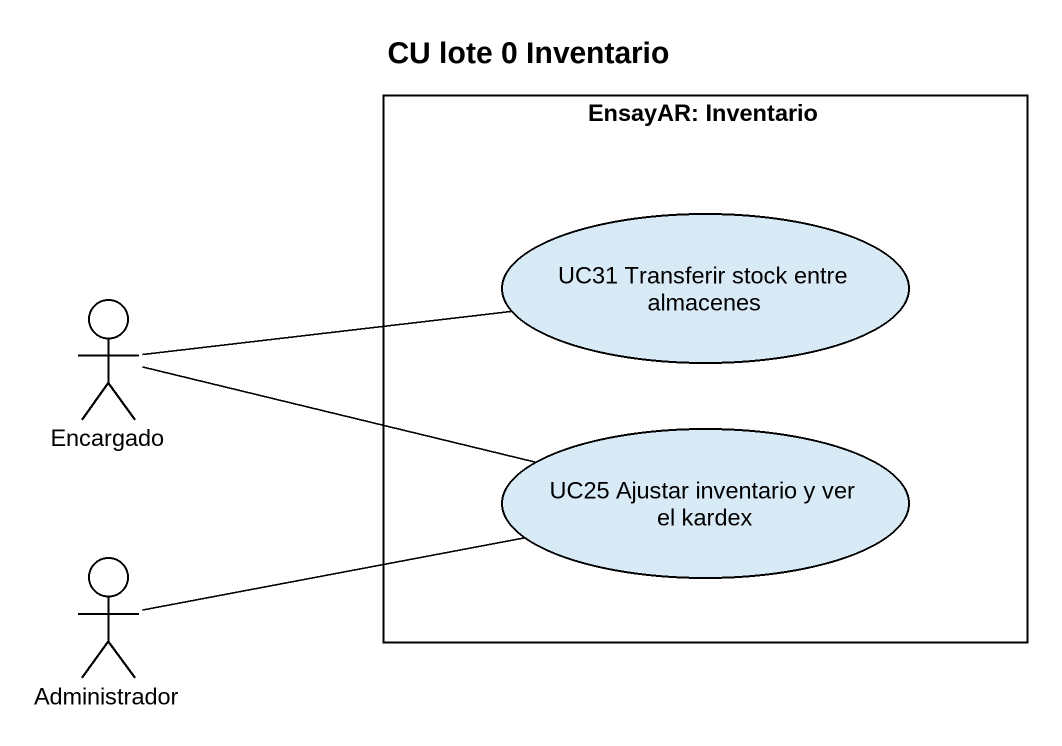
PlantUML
@startuml
title CU lote 0 Inventario
rectangle "EnsayAR: Inventario" as EnsayAR_Inventario {
  usecase "UC31 Transferir stock entre almacenes" as UC31_Transferir_stock_entre
  usecase "UC25 Ajustar inventario y ver el kardex" as UC25_Ajustar_inventario_y
}
actor Encargado
actor Administrador
Encargado -right- UC31_Transferir_stock_entre
Encargado -right- UC25_Ajustar_inventario_y
Administrador -right- UC25_Ajustar_inventario_y
@enduml
